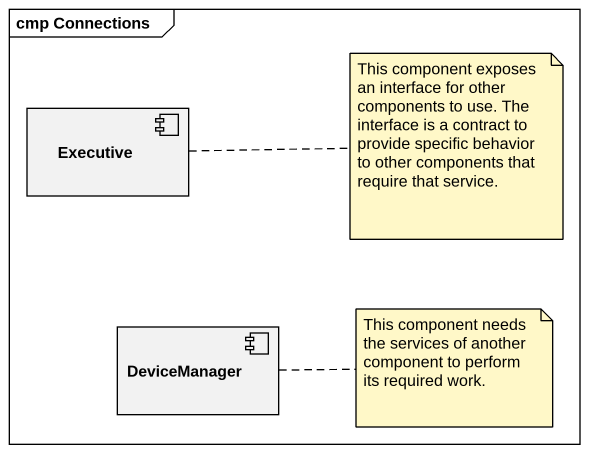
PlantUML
@startuml
mainframe cmp Connections
component Executive
component DeviceManager
note right of Executive : This component exposes an interface for other components to use. The interface is a contract to provide specific behavior to other components that require that service.
note right of DeviceManager : This component needs the services of another component to perform its required work.
@enduml
